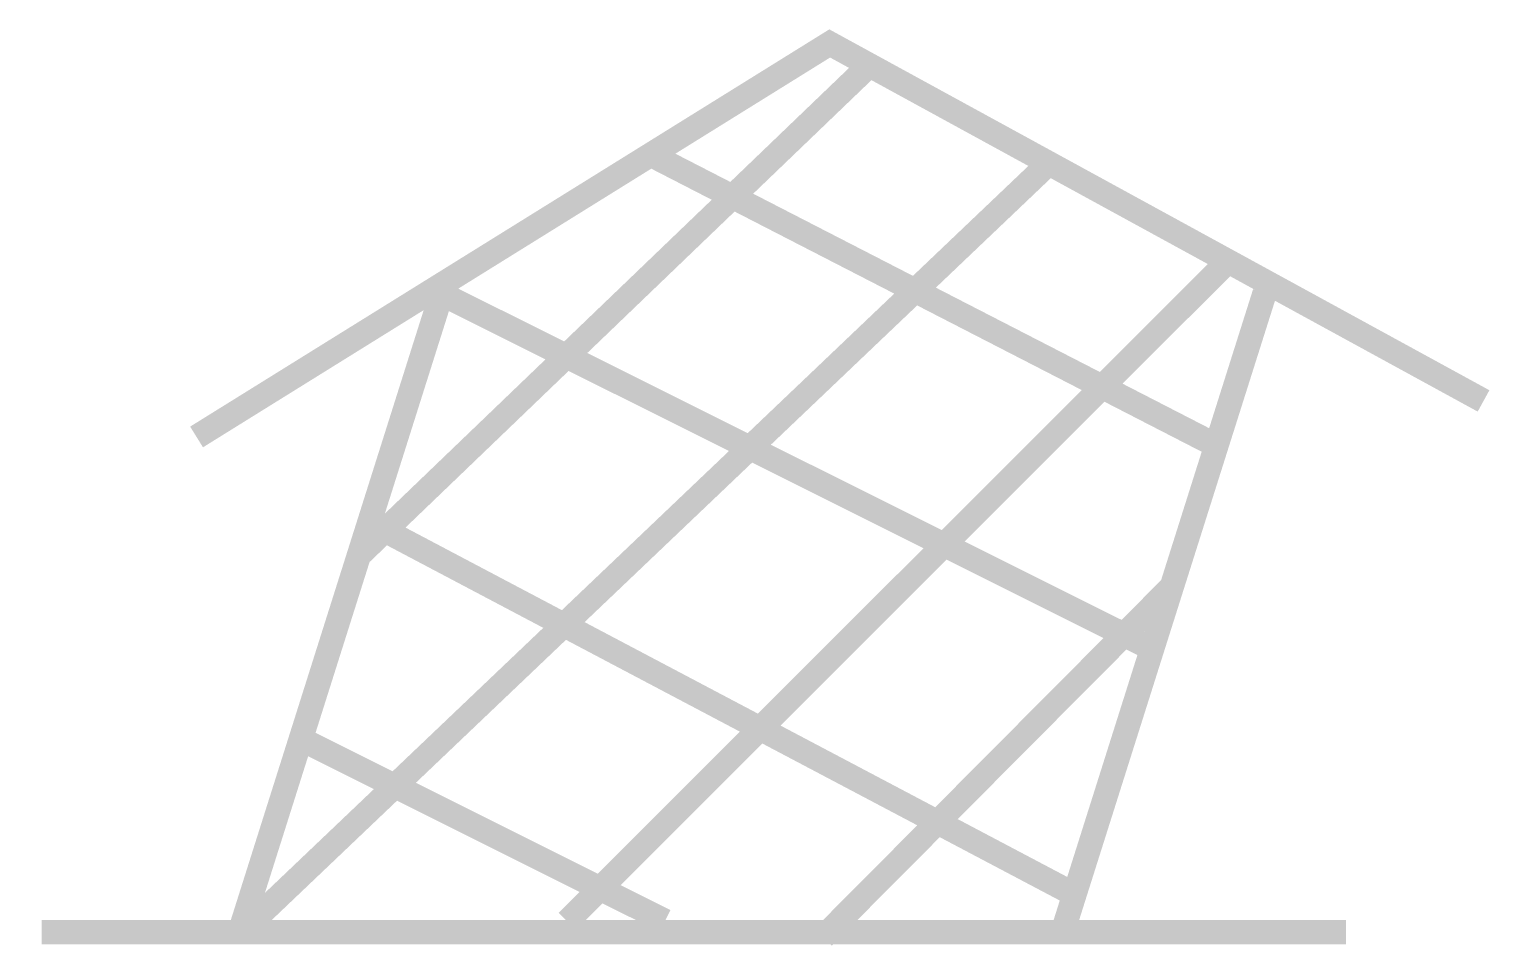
# Model space of a CAD drawing. Header units: millimetres. Extents: x -0.1 to 11.9, y 0 to 7.5.
import ezdxf

# ---------------------------------------------------------------- set-up
doc = ezdxf.new("R2010")
doc.units = ezdxf.units.MM

msp = doc.modelspace()

# ---------------------------------------------------------------- linework, layer by layer
at = {"const_width": 0.2}
for points in [[(1.273, 4.171), (6.472, 7.402), (11.841, 4.467)], [(2.616, 3.208), (6.798, 7.223)], [(1.675, 0.138), (8.271, 6.418)], [(5.017, 6.481), (9.657, 4.095)], [(4.316, 0.193), (9.693, 5.565)], [(1.611, 0.053), (3.281, 5.333)], [(3.281, 5.348), (9.09, 2.447)], [(8.374, 0.074), (10.044, 5.354)], [(2.68, 3.477), (8.471, 0.42)], [(6.419, 0.065), (9.291, 2.952)], [(2.13, 1.691), (5.12, 0.197)], [(0, 0.104), (10.711, 0.104)]]:
    msp.add_lwpolyline(points, dxfattribs=at)

doc.saveas('drawing.dxf')
